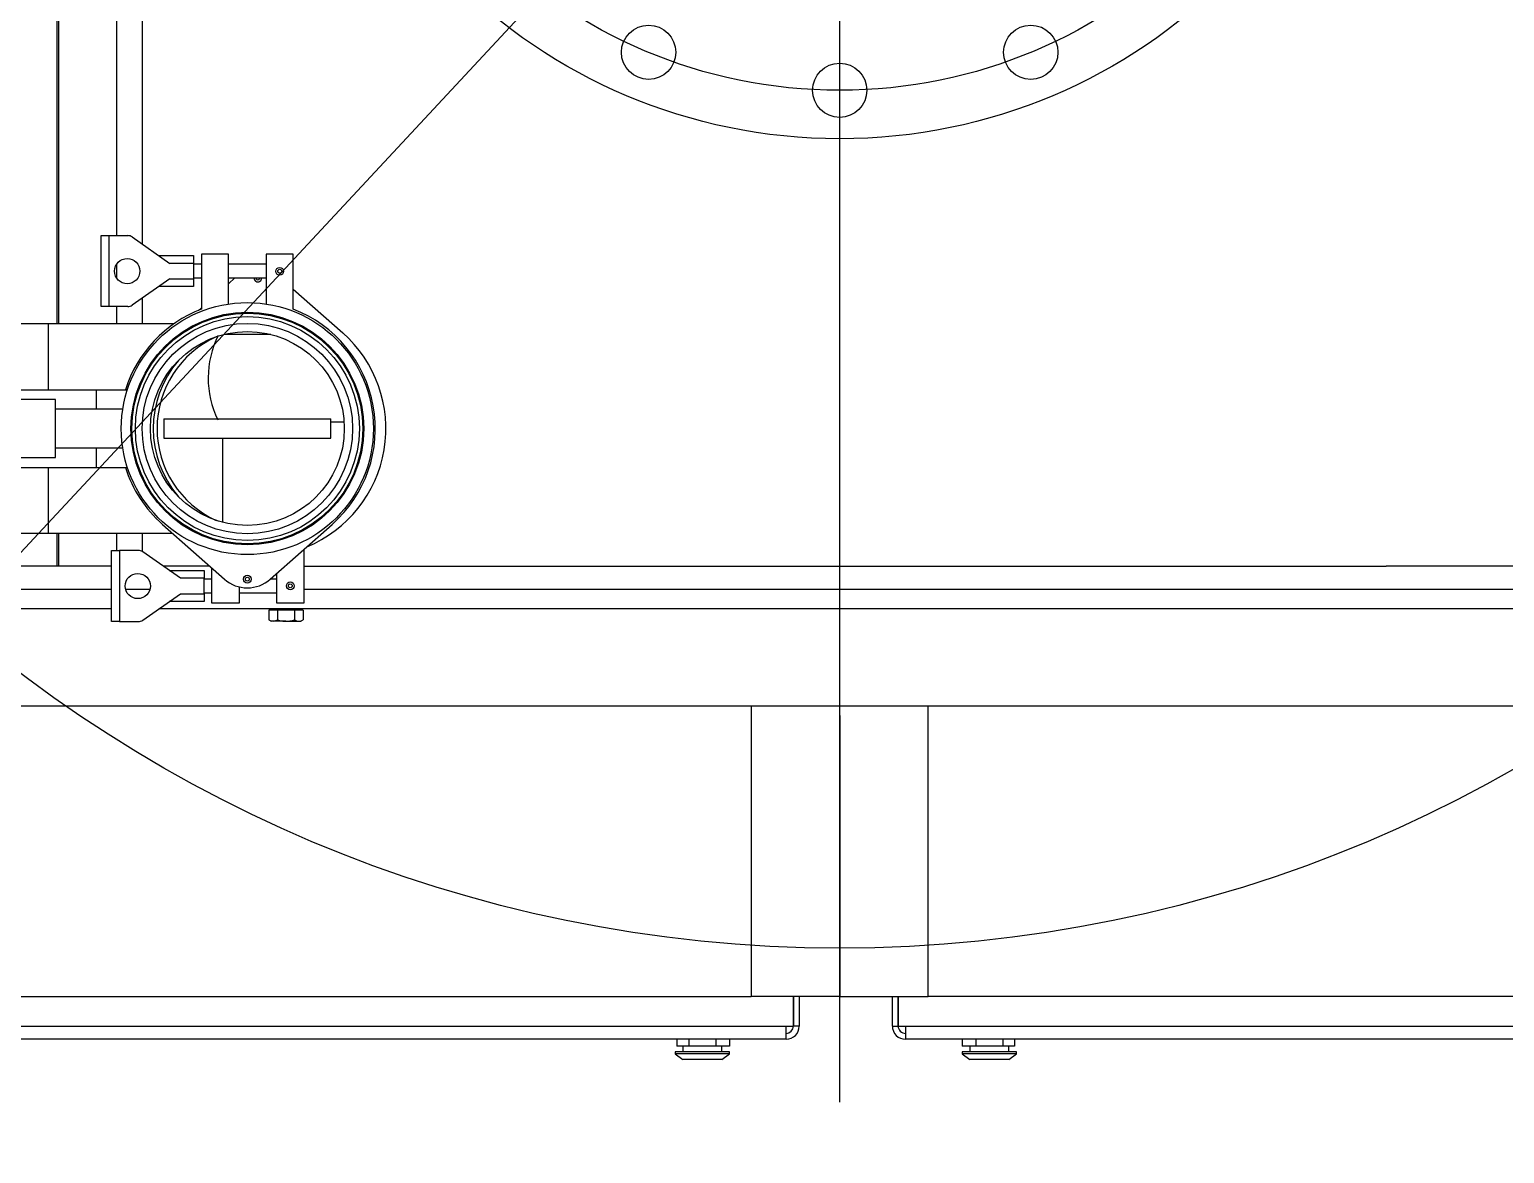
# Model space of a CAD drawing. Extents: x -681219 to -550379, y -242630 to -158199.
# Drawn here: x -602980 to -602219, y -230488 to -229909 of the extents above; entities that cross this region are included whole.
import ezdxf
from ezdxf.lldxf.tags import DXFTag

# ---------------------------------------------------------------- set-up
doc = ezdxf.new("R2010")
doc.units = 0
doc.header["$LTSCALE"] = 1000
doc.linetypes.add('DASHED', pattern=[0.75, 0.5, -0.25])
doc.linetypes.add('DASHED2', pattern=[9.525, 6.35, -3.175])
doc.layers.get('0').update_dxf_attribs({"linetype": 'CONTINUOUS'})
doc.layers.add('center', color=253, linetype='CENTER2')
doc.layers.add('interface', color=251, linetype='DASHED2')
doc.layers.add('famsun', color=7, linetype='CONTINUOUS', lineweight=0)
tags = doc.linetypes.add('CENTER2', pattern=[28.575, 19.05, -3.175, 3.175, -3.175]).pattern_tags.tags
tags[10:11] = [DXFTag(74, 4), DXFTag(75, 0), DXFTag(340, '0'), DXFTag(46, 0.0), DXFTag(50, 0.0), DXFTag(44, 0.0), DXFTag(45, 0.0)]
tags[8:9] = [DXFTag(74, 4), DXFTag(75, 0), DXFTag(340, '0'), DXFTag(46, 0.0), DXFTag(50, 0.0), DXFTag(44, 0.0), DXFTag(45, 0.0)]
tags[6:7] = [DXFTag(74, 4), DXFTag(75, 0), DXFTag(340, '0'), DXFTag(46, 0.0), DXFTag(50, 0.0), DXFTag(44, 0.0), DXFTag(45, 0.0)]
tags[4:5] = [DXFTag(74, 4), DXFTag(75, 0), DXFTag(340, '0'), DXFTag(46, 0.0), DXFTag(50, 0.0), DXFTag(44, 0.0), DXFTag(45, 0.0)]

# ---------------------------------------------------------------- blocks, each defined once
blk = doc.blocks.new('CYPJ15001B0001XY_A_CYPJ1000_V_1')
at = {"color": 0, "linetype": 'ByBlock', "lineweight": -2}
for p, q in [((-947, 27.65), (-947, 574.05)), ((-940.2, 574.05), (-940.2, 27.65)), ((-925, 531.49), (-925, 45.59)), ((-775, 495.75), (-775, -495.75)), ((-686, 500.57), (-686, 407.94)), ((-578, 407.94), (-578, 500.57)), ((-725, 375.44), (-725, 428.17)), ((-715, 375.44), (-715, 428.17)), ((-715, 375.24), (-715, 428.17)), ((-703, 375.44), (-703, 428.17)), ((-652, 431.16), (-652, 383.37)), ((-647, 431.16), (-647, 404.44)), ((-617, 404.44), (-617, 431.16)), ((-612, 431.16), (-612, 383.37)), ((-686, 403.64), (-703, 403.64)), ((-686, 407.94), (-652.19, 407.94)), ((-686, 407.94), (-652, 407.94)), ((-686, 407.94), (-686, 344.01)), ((-647, 404.44), (-617, 404.44)), ((-642, 404.44), (-642, 369.67)), ((-622, 369.68), (-622, 404.44)), ((-612, 407.94), (-578, 407.94)), ((-611.71, 407.94), (-578, 407.94)), ((-578, 343.39), (-578, 407.94)), ((715, 403.64), (-578, 403.64)), ((-686, 402.87), (-703, 402.87)), ((715, 402.87), (-578, 402.87)), ((-642, 383.37), (-652, 383.37)), ((-652, 383.37), (-652, 367.29)), ((-612, 383.37), (-622, 383.37)), ((-612, 383.37), (-612, 367.29)), ((-569.1, 376.88), (-569.1, 380.88)), ((-569.1, 380.88), (-532.45, 380.88)), ((-532.45, 380.88), (-532.45, 376.88)), ((-731.55, 375.44), (-694.9, 375.44)), ((-731.55, 371.44), (-731.55, 375.44)), ((-694.9, 375.44), (-694.9, 371.44)), ((-569.1, 367.14), (-569.1, 376.88)), ((-532.45, 376.88), (-569.1, 376.88)), ((-532.45, 376.88), (-532.45, 367.14)), ((-694.9, 371.44), (-731.55, 371.44)), ((-731.55, 371.44), (-731.55, 361.7)), ((-715, 355.68), (-715, 368.19)), ((-715, 355.68), (-715, 368.19)), ((-694.9, 372.68), (-686, 372.68)), ((-694.9, 361.7), (-694.9, 371.44)), ((-578, 372.68), (-569.1, 372.68)), ((-554.53, 372.68), (-547.02, 372.68)), ((-532.45, 372.68), (715, 372.68)), ((-730.83, 359.41), (-717.23, 339.98)), ((-709.23, 339.98), (-695.62, 359.41)), ((-695.59, 359.47), (-686, 359.47)), ((-578, 359.47), (-564.61, 359.47)), ((-554.77, 345.42), (-568.38, 364.85)), ((-533.17, 364.85), (-546.77, 345.42)), ((-536.94, 359.47), (715, 359.47)), ((-725, -450.41), (-725, 351.09)), ((-558.77, 333.14), (-558.77, 351.14)), ((-542.77, 351.14), (-542.77, 333.14)), ((-721.23, 327.7), (-721.23, 345.7)), ((-681.43, 349.18), (-709.68, 317.25)), ((-705.23, 345.7), (-705.23, 327.7)), ((-703, 324.8), (-703, 348.88)), ((-637, 348.44), (-637, 262.44)), ((-627, 348.44), (-637, 348.44)), ((-627, 348.44), (-627, 262.44)), ((-554.77, 345.42), (-554.77, 333.14)), ((-546.77, 333.14), (-546.77, 345.42)), ((-717.23, 339.98), (-717.23, 327.7)), ((-709.23, 327.7), (-709.23, 339.98)), ((-717.23, 327.7), (-721.23, 327.7)), ((-717.23, 327.7), (-709.23, 327.7)), ((-716.73, 327.7), (-716.73, 323.7)), ((-709.73, 323.7), (-709.73, 327.7)), ((-705.23, 327.7), (-709.23, 327.7)), ((-571.02, 330.68), (-569.65, 329.14)), ((-542, 329.14), (-570.4, 329.14)), ((-554.77, 333.14), (-558.77, 333.14)), ((-546.77, 333.14), (-554.77, 333.14)), ((-554.27, 333.14), (-554.27, 329.14)), ((-547.27, 329.14), (-547.27, 333.14)), ((-542.77, 333.14), (-546.77, 333.14)), ((-542, 315.14), (-542, 329.14)), ((-722, 323.7), (-703.97, 323.7)), ((-722, 309.7), (-722, 323.7)), ((-680.4, 318), (-637, 318)), ((-583.5, 293.28), (-583.5, 316.82)), ((-567.73, 315.14), (-542, 315.14)), ((-557.26, 315.14), (-554.32, 311.81)), ((-554.27, 315.14), (-554.27, 295.74)), ((-547.27, 295.74), (-547.27, 315.14)), ((-713.64, 309.7), (-722, 309.7)), ((-716.73, 309.7), (-716.73, 290.3)), ((-730.71, 294.41), (-731.4, 293.22)), ((-731.4, 285.52), (-731.4, 293.22)), ((-725.6, 294.41), (-730.71, 294.41)), ((-725.6, 289.97), (-730.71, 289.97)), ((-725.6, 289.97), (-725.6, 294.41)), ((-725, 292.82), (-725.6, 292.82)), ((-725.6, 281.08), (-725.6, 289.97)), ((-722, 290.3), (-706.74, 290.3)), ((-722, 276.3), (-722, 290.3)), ((-709.73, 290.3), (-709.73, 293.68)), ((-709.68, 293.63), (-681.43, 261.7)), ((-542, 295.74), (-567.73, 295.74)), ((-542, 281.74), (-542, 295.74)), ((-731.4, 285.52), (-731.4, 277.83)), ((-560.03, 281.74), (-582.57, 256.26)), ((-570.4, 281.74), (-542, 281.74)), ((-731.4, 277.83), (-730.71, 276.64)), ((-725.6, 281.08), (-730.71, 281.08)), ((-725.6, 276.64), (-730.71, 276.64)), ((-725.6, 276.64), (-725.6, 281.08)), ((-725.6, 278.22), (-725, 278.22)), ((-694.35, 276.3), (-722, 276.3)), ((-715, -428.47), (-715, 276.3)), ((-715, -428.47), (-715, 276.3)), ((-703, 276.3), (-703, -281.72)), ((-637, 262.44), (-627, 262.44)), ((-628.5, 262.44), (-628.5, 255.56)), ((-954.5, 84.85), (-957.5, 80.85)), ((-954.5, 56.85), (-954.5, 84.85)), ((-953.5, 84.85), (-954.5, 84.85)), ((-953.5, 56.85), (-953.5, 84.85)), ((-947, 83.91), (-950.5, 83.91)), ((-950.5, 77.85), (-950.5, 83.91)), ((-957.5, 60.85), (-957.5, 80.85)), ((-950.5, 80.85), (-953.5, 80.85)), ((-947, 77.85), (-950.5, 77.85)), ((-950.5, 63.85), (-950.5, 77.85)), ((-947, 63.85), (-950.5, 63.85)), ((-950.5, 56.85), (-950.5, 63.85)), ((-957.5, 60.85), (-954.5, 56.85)), ((-954.5, 56.85), (-953.5, 56.85)), ((-953.5, 60.85), (-950.5, 60.85)), ((-947, 56.85), (-950.5, 56.85)), ((-775, 45.59), (-925, 45.59)), ((-925, 0), (-925, 45.59)), ((-947, 27.65), (-940.2, 27.65)), ((-940.2, 27.65), (-940.2, 23.85)), ((-940.2, 20.85), (-940.2, 23.85)), ((-925, 23.85), (-940.2, 23.85)), ((-940.2, 23.85), (-925, 23.85)), ((-925, 20.85), (-940.2, 20.85)), ((-925, 0), (-925, -45.59)), ((-780, 0), (-925, 0)), ((-925, 0), (-780, 0)), ((-940.2, -27.15), (-940.2, -30.15)), ((-940.2, -27.15), (-925, -27.15)), ((-940.2, -30.15), (-925, -30.15)), ((-925, -30.16), (-940.2, -30.16)), ((-940.2, -30.16), (-940.2, -33.95)), ((-947, -580.35), (-947, -33.95)), ((-940.2, -33.95), (-947, -33.95)), ((-940.2, -33.95), (-940.2, -580.35)), ((-925, -45.59), (-775, -45.59)), ((-925, -531.49), (-925, -45.59)), ((-954.5, -63.15), (-957.5, -67.15)), ((-957.5, -87.15), (-957.5, -67.15)), ((-954.5, -91.15), (-954.5, -63.15)), ((-953.5, -63.15), (-954.5, -63.15)), ((-953.5, -91.15), (-953.5, -63.15)), ((-950.5, -67.15), (-953.5, -67.15)), ((-947, -63.15), (-950.5, -63.15)), ((-950.5, -70.15), (-950.5, -63.15)), ((-947, -70.15), (-950.5, -70.15)), ((-950.5, -84.15), (-950.5, -70.15)), ((-957.5, -87.15), (-954.5, -91.15)), ((-954.5, -91.15), (-953.5, -91.15)), ((-953.5, -87.15), (-950.5, -87.15)), ((-947, -84.15), (-950.5, -84.15)), ((-950.5, -90.22), (-950.5, -84.15)), ((-947, -90.22), (-950.5, -90.22)), ((-703, -428.47), (-703, -281.72))]:
    blk.add_line(p, q, dxfattribs=at)
for centre, radius in [((-550.77, 367.38), 6.5), ((-713.23, 361.94), 6.5), ((-632, 305.44), 65), ((-632, 305.44), 60), ((-632, 305.44), 59.5), ((-632, 305.44), 57.75), ((-632, 305.44), 54.25), ((-632, 305.44), 50), ((-709.68, 305.44), 2), ((-709.68, 305.44), 1), ((-550.86, 288.74), 2), ((-550.86, 288.74), 1), ((-713.14, 283.3), 2), ((-713.14, 283.3), 1), ((-200, 0), 282.5), ((-437.9, 98.54), 14), ((-457.5, 0), 14), ((-437.9, -98.54), 14)]:
    blk.add_circle(centre, radius, dxfattribs=at)
for centre, radius, start, end in [((-632, 305.44), 66, 107.6397, 138.49538), ((-632, 305.44), 66, 21.04153, 72.3603), ((-565.1, 367.14), 4, 180, 215), ((-536.45, 367.14), 4, 325, 0), ((-727.55, 361.7), 4, 180, 215), ((-698.9, 361.7), 4, 325, 0), ((-632, 300), 52, 24.38922, 155.61078), ((-632, 300), 54, 49.3352, 130.6648), ((-606, 275.95), 49.68, 63.66569, 115.65047), ((-696.33, 305.44), 17.83, 138.49538, 221.50462), ((-554.32, 300), 2, 88.56505, 271.43495), ((-554.32, 300), 1, 87.12919, 272.87081), ((-727.41, 292.19), 3.98, 146.0398, 213.95729), ((-632, 305.44), 66, 221.50462, 338.95847), ((-727.41, 278.86), 3.98, 146.04286, 213.96005), ((-632, 300), 66, 202.48159, 318.49538), ((-940.2, 27.65), 6.8, 180, 270), ((-940.2, 27.65), 3.8, 180, 270), ((-940.2, -33.95), 6.8, 90, 180), ((-940.2, -33.95), 3.8, 90, 180)]:
    blk.add_arc(centre, radius, start, end, dxfattribs=at)
for points in [[(-730.71, 289.97), (-730.92, 289.25), (-731.09, 288.52), (-731.33, 287.04), (-731.4, 286.27), (-731.4, 285.52)], [(-731.4, 285.52), (-731.4, 284.77), (-731.34, 284.03), (-731.1, 282.54), (-730.92, 281.8), (-730.71, 281.08)]]:
    blk.add_open_spline(points, degree=3, knots=[0, 0, 0, 0, 0.5, 0.5, 1, 1, 1, 1], dxfattribs=at)
at = {"layer": 'center', "ltscale": 7.419073}
blk.add_line((-979.51, 0), (1190.49, 0), dxfattribs=at)
at = {"layer": 'center', "lineweight": -2, "ltscale": 5.097603}
blk.add_circle((-200, 0), 257.5, dxfattribs=at)
at = {"layer": 'interface', "ltscale": 10.848644}
blk.add_line((-775, 598.94), (-775, -599), dxfattribs=at)

msp = doc.modelspace()

# ---------------------------------------------------------------- linework, layer by layer
at = {"color": 4}
msp.add_circle((-602561.7373, -229682.3646), 700, dxfattribs=at)
at = {"layer": 'famsun', "color": 8, "linetype": 'DASHED', "ltscale": 20}
msp.add_line((-607361.5764, -234881.8799), (-592968.721, -219416.6983), dxfattribs=at)

# ---------------------------------------------------------------- block references
at = {"color": 4, "rotation": 89.99999999999999}
msp.add_blockref('CYPJ15001B0001XY_A_CYPJ1000_V_1', (-602561.7373, -229482.3646), dxfattribs=at)

doc.saveas('drawing.dxf')
